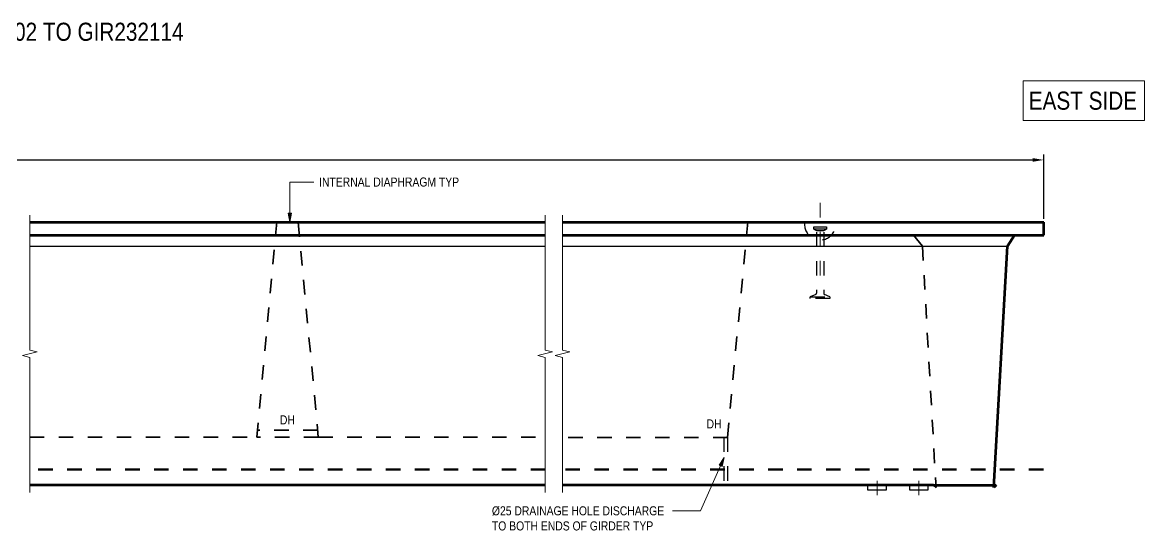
# Model space of a CAD drawing. Header units: metres. Extents: x 17.9 to 37.3, y 3.4 to 45.5.
# Drawn here: x 29.4 to 37.15, y 36.89 to 40.4 of the extents above; entities that cross this region are included whole.
import ezdxf

# ---------------------------------------------------------------- set-up
doc = ezdxf.new("R2010")
doc.units = ezdxf.units.M
doc.linetypes.add('JacobsCenter', pattern=[0.015, 0.009, -0.0015, 0.003, -0.0015])
doc.linetypes.add('JacobsDash', pattern=[0.0045, 0.003, -0.0015])
doc.layers.get('Defpoints').update_dxf_attribs({"color": 41})
for name, color, linetype, lineweight in [('A-ANNO-DIMS', 7, 'Continuous', 9), ('A-DETL', 7, 'Continuous', 13), ('A-DETL-GENF', 7, 'Continuous', 9), ('G-ANNO-TEXT', 7, 'Continuous', 9)]:
    doc.layers.add(name, color=color, linetype=linetype, lineweight=lineweight)
doc.styles.add('Arial Narrow', font='ARIALN.TTF', dxfattribs={"height": 0.0625})
doc.styles.add('Arial Narrow_1', font='ARIALN.TTF', dxfattribs={"height": 0.125})
doc.dimstyles.new('____ddd____', dxfattribs={"dimscale": 0.3048, "dimtxt": 0.063964, "dimasz": 0.246063, "dimexe": 0.123031, "dimexo": 0.082021, "dimgap": 0.04101, "dimtad": 1, "dimdec": 0, "dimlfac": 1000, "dimzin": 0, "dimdsep": 46, "dimtxsty": 'Arial Narrow', "dimsah": 1, "dimcen": 0.09, "dimaunit": 1, "dimadec": 4, "dimazin": 0, "dimtfac": 1, "dimtdec": 4, "dimtix": 1, "dimtmove": 0, "dimatfit": 3, "dimfxl": 1, "dimtvp": 1, "dimtolj": 1, "dimtzin": 0, "dimarcsym": 2})

# ---------------------------------------------------------------- blocks, each defined once
blk = doc.blocks.new('CS_DET_BreakLine_ViewScale - Std Break-5073518-DRG-2873091 - 1815 SUPER-T GIRDER_CONCRETE_PLAN AND ELEVATION')
at = {"layer": 'A-DETL-GENF'}
for p, q in [((0.8825, 0), (-0.05, 0)), ((0.895, 0.05), (0.8825, 0)), ((0.92, -0.05), (0.895, 0.05)), ((0.9325, 0), (0.92, -0.05)), ((1.865, 0), (0.9325, 0))]:
    blk.add_line(p, q, dxfattribs=at)
blk = doc.blocks.new('CS_DET_BreakLine_ViewScale - Std Break-V1-DRG-2873091 - 1815 SUPER-T GIRDER_CONCRETE_PLAN AND ELEVATION')
at = {"layer": 'A-DETL-GENF'}
for p, q in [((0.8825, 0), (-0.05, 0)), ((0.895, 0.05), (0.8825, 0)), ((0.92, -0.05), (0.895, 0.05)), ((0.9325, 0), (0.92, -0.05)), ((1.865, 0), (0.9325, 0))]:
    blk.add_line(p, q, dxfattribs=at)
blk = doc.blocks.new('DIMBLOCK1-DRG-2873091 - 1815 SUPER-T GIRDER_CONCRETE_PLAN AND ELEVATION')
at = {"layer": 'A-ANNO-DIMS', "color": 0, "lineweight": -2, "transparency": 16777216}
for p, q in [((18.6571, 39.0423), (18.6571, 39.4854)), ((18.7321, 39.4479), (36.3805, 39.4479)), ((36.4555, 39.0423), (36.4555, 39.4854))]:
    blk.add_line(p, q, dxfattribs=at)
at = {"layer": 'A-ANNO-DIMS', "color": 0, "transparency": 16777216}
for points in [[(18.7321, 39.4604), (18.7321, 39.4354), (18.6571, 39.4479)], [(36.3805, 39.4604), (36.3805, 39.4354), (36.4555, 39.4479)]]:
    blk.add_solid(points, dxfattribs=at)
at = {"layer": 'Defpoints', "color": 0, "transparency": 16777216}
for p in [(36.4555, 39.4479), (18.6571, 39.0173), (36.4555, 39.0173)]:
    blk.add_point(p, dxfattribs=at)
at = {"layer": 'A-ANNO-DIMS', "color": 0, "transparency": 16777216, "char_height": 0.0625, "width": 1.976196, "attachment_point": 5, "style": 'Arial Narrow'}
for s, insert in [('\\A1;APPLY STIFF BROOM FINISH TO TOP SURFACE', (27.5563, 39.4928)), ('\\A1;IN TRANSVERSE DIRECTION UNO', (27.5563, 39.4031))]:
    blk.add_mtext(s, dxfattribs=dict(at, insert=insert))

msp = doc.modelspace()

# ---------------------------------------------------------------- hatches: boundary and pattern name
at = {"layer": 'G-ANNO-TEXT'}
for points in [[(31.2497522, 39.0174756), (31.2607726, 39.0799756), (31.2387318, 39.0799756)], [(34.2501045, 37.3925506), (34.2145959, 37.3399498), (34.2347279, 37.3309774)]]:
    msp.add_hatch(color=256, dxfattribs=at).paths.add_polyline_path(points)

# ---------------------------------------------------------------- linework, layer by layer
at = {"layer": 'A-DETL', "linetype": 'JacobsCenter', "lineweight": 18}
for p, q in [((34.911528, 39.1507511), (34.911528, 38.5757511)), ((35.3045662, 37.1323391), (35.3045662, 37.2373391)), ((35.5938973, 37.1323391), (35.5938973, 37.2373391))]:
    msp.add_line(p, q, dxfattribs=at)
at = {"layer": 'A-DETL', "lineweight": 70}
for p, q in [((29.4550281, 39.0173391), (33.0135134, 39.0173391)), ((33.1334378, 39.0173391), (36.455469, 39.0173391)), ((36.455469, 38.9273395), (36.455469, 39.0173391)), ((29.4550281, 38.9273395), (33.0135134, 38.9273395)), ((33.1334378, 38.9273395), (36.455469, 38.9273395)), ((36.2529373, 38.9273395), (36.2045427, 38.8522666)), ((36.1110683, 37.1854015), (36.2045427, 38.8522666)), ((33.0135134, 37.2023391), (29.4550281, 37.2023391)), ((35.6950475, 37.2023391), (33.1334378, 37.2023391)), ((35.6950475, 37.2023391), (36.1280058, 37.2023391)), ((36.1280058, 37.2023391), (36.1110683, 37.1854015))]:
    msp.add_line(p, q, dxfattribs=at)
at = {"layer": 'A-DETL', "linetype": 'JacobsDash', "lineweight": 35}
for p, q in [((31.0216687, 37.5324965), (31.160675, 39.0173391)), ((31.3078665, 39.0173391), (31.4468578, 37.5326577)), ((34.272507, 37.5323391), (34.411528, 39.0173391)), ((35.5564618, 38.9273395), (35.6182989, 38.8522666)), ((35.6182989, 38.8522666), (35.7120697, 37.1853543)), ((31.4421769, 37.5826577), (31.0263646, 37.5826577)), ((29.4550281, 37.5325417), (31.0216729, 37.5325417)), ((31.4468536, 37.5327021), (31.0216687, 37.5324965)), ((31.4468578, 37.5326577), (33.0135134, 37.5326577)), ((34.272507, 37.5323391), (33.1334378, 37.5323391)), ((35.7120697, 37.1853543), (35.6950475, 37.2023391))]:
    msp.add_line(p, q, dxfattribs=at)
at = {"layer": 'A-DETL', "linetype": 'JacobsDash', "lineweight": 25}
for p, q in [((34.8674946, 38.9702856), (34.8674946, 38.9869887)), ((34.8674946, 38.9869887), (34.9555078, 38.9869887)), ((34.9555078, 38.9869887), (34.9555078, 38.9702856)), ((34.8674946, 38.9702985), (34.8864954, 38.9599859)), ((34.9555053, 38.9702856), (34.8674946, 38.9702856)), ((34.8864829, 38.9499859), (34.8864452, 38.5274112)), ((34.8864954, 38.9599859), (34.9365014, 38.9599859)), ((34.9365014, 38.9599859), (34.9555053, 38.9702856)), ((34.9365014, 38.9499859), (34.9365014, 38.5283377)), ((34.8815989, 38.5194711), (34.8439369, 38.5027229)), ((34.9789533, 38.502703), (34.9413012, 38.5194602)), ((34.8439354, 38.4919887), (34.8439354, 38.5027229)), ((34.9789533, 38.4919887), (34.8439354, 38.4919887)), ((34.8439369, 38.5027229), (34.9789533, 38.5027229)), ((34.9789533, 38.5027229), (34.9789533, 38.4919887)), ((34.247507, 37.5323391), (34.247507, 37.2021365)), ((34.272507, 37.5323391), (34.272507, 37.2021365))]:
    msp.add_line(p, q, dxfattribs=at)
at = {"layer": 'A-DETL', "lineweight": 25}
for p, q in [((29.4550281, 38.8522666), (33.0135134, 38.8522666)), ((33.1334378, 38.8522666), (36.2045427, 38.8522666)), ((35.2420662, 37.2023391), (35.3670662, 37.2023391)), ((35.2420662, 37.1673391), (35.2420662, 37.2023391)), ((35.3670662, 37.2023391), (35.3670662, 37.1673391)), ((35.5313973, 37.2023391), (35.6563973, 37.2023391)), ((35.5313973, 37.1673391), (35.5313973, 37.2023391)), ((35.6563973, 37.2023391), (35.6563973, 37.1673391)), ((35.3670662, 37.1673391), (35.2420662, 37.1673391)), ((35.6563973, 37.1673391), (35.5313973, 37.1673391))]:
    msp.add_line(p, q, dxfattribs=at)
at = {"layer": 'A-DETL', "color": 8, "linetype": 'JacobsDash', "lineweight": 50, "true_color": 0x808080}
for p, q in [((33.0135134, 37.3106937), (29.4550281, 37.3106937)), ((36.4533897, 37.3106937), (33.1334378, 37.3106937))]:
    msp.add_line(p, q, dxfattribs=at)
at = {"layer": 'A-DETL', "linetype": 'JacobsDash', "lineweight": 25}
for centre, major_axis, ratio, start_param, end_param in [((34.9115061, 39.0023394), (-0.1071559, 0.0000164), 0.999878632, 6.142879544, 9.565389591), ((34.8775161, 38.5274123), (-0.006314, 0.006314), 0.99995854, 2.831065415, 3.926880994), ((34.9453815, 38.5274023), (-0.006314, 0.006314), 0.999958627, 0.680466654, 1.881599861)]:
    msp.add_ellipse(centre, major_axis=major_axis, ratio=ratio, start_param=start_param, end_param=end_param, dxfattribs=at)
at = {"layer": 'G-ANNO-TEXT'}
for p, q in [((31.2497522, 39.2953254), (31.4148632, 39.2953254)), ((31.2497522, 39.0174756), (31.2497522, 39.2953254)), ((31.2607726, 39.0799756), (31.2387318, 39.0799756)), ((31.2387318, 39.0799756), (31.2497522, 39.0174756)), ((31.2497522, 39.0174756), (31.2607726, 39.0799756)), ((34.2501045, 37.3925506), (34.0863246, 37.0250682)), ((34.2501045, 37.3925506), (34.2145959, 37.3399498)), ((34.2347279, 37.3309774), (34.2501045, 37.3925506)), ((34.2145959, 37.3399498), (34.2347279, 37.3309774)), ((33.9293435, 37.0250682), (33.89186, 37.0250682)), ((34.0863246, 37.0250682), (33.9293435, 37.0250682))]:
    msp.add_line(p, q, dxfattribs=at)
at = {"layer": 'G-ANNO-TEXT', "lineweight": 18, "flags": 128}
msp.add_lwpolyline([(36.3147464, 39.9942676), (37.1519964, 39.9942676), (37.1519964, 39.7192676), (36.3147464, 39.7192676)], close=True, dxfattribs=at)

# ---------------------------------------------------------------- block references
at = {"layer": 'A-DETL-GENF'}
for name, p, rotation in [('CS_DET_BreakLine_ViewScale - Std Break-V1-DRG-2873091 - 1815 SUPER-T GIRDER_CONCRETE_PLAN AND ELEVATION', (29.4550281, 39.0173391), 270.0000000000002), ('CS_DET_BreakLine_ViewScale - Std Break-V1-DRG-2873091 - 1815 SUPER-T GIRDER_CONCRETE_PLAN AND ELEVATION', (33.0135134, 37.2023391), 89.99999999999979), ('CS_DET_BreakLine_ViewScale - Std Break-5073518-DRG-2873091 - 1815 SUPER-T GIRDER_CONCRETE_PLAN AND ELEVATION', (33.1334378, 39.0173391), 270.0000000000002)]:
    msp.add_blockref(name, p, dxfattribs=dict(at, rotation=rotation))

# ---------------------------------------------------------------- texts
at = {"layer": 'G-ANNO-TEXT', "attachment_point": 1, "bg_fill": 3, "box_fill_scale": 1, "bg_fill_color": 256, "bg_fill_transparency": 0}
for s, insert, char_height, style in [('PLAN -1815 DEEP SUPER-T GIRDER -INTERMEDIATE GIRDER GIR232102 TO GIR232114', (24.5093479, 40.3953949), 0.125, 'Arial Narrow_1'), ('DH', (34.1277146, 37.6563085), 0.0625, 'Arial Narrow')]:
    msp.add_mtext(s, dxfattribs=dict(at, insert=insert, char_height=char_height, style=style))

# ---------------------------------------------------------------- next in the draw order: texts
at = {"layer": 'G-ANNO-TEXT', "lineweight": 18, "insert": (36.3522464, 39.9197103), "char_height": 0.125, "attachment_point": 1, "style": 'Arial Narrow_1', "bg_fill": 3, "box_fill_scale": 1, "bg_fill_color": 256, "bg_fill_true_color": 13158600, "bg_fill_transparency": 0}
msp.add_mtext('EAST SIDE', dxfattribs=at)
at = {"layer": 'G-ANNO-TEXT', "char_height": 0.0625, "attachment_point": 1, "style": 'Arial Narrow', "bg_fill": 3, "box_fill_scale": 1, "bg_fill_color": 256, "bg_fill_transparency": 0}
for s, insert in [('INTERNAL DIAPHRAGM TYP', (31.4523632, 39.3265754)), ('DH', (31.1816891, 37.6842076)), ('Ø25 DRAINAGE HOLE DISCHARGE ', (32.6455449, 37.0563182))]:
    msp.add_mtext(s, dxfattribs=dict(at, insert=insert))

# ---------------------------------------------------------------- next in the draw order: texts
at = {"layer": 'G-ANNO-TEXT', "insert": (32.6455449, 36.9521385), "char_height": 0.0625, "attachment_point": 1, "style": 'Arial Narrow', "bg_fill": 3, "box_fill_scale": 1, "bg_fill_color": 256, "bg_fill_transparency": 0}
msp.add_mtext('TO BOTH ENDS OF GIRDER TYP', dxfattribs=at)

# ---------------------------------------------------------------- next in the draw order: dimensions: what is measured, and where the dimension line sits
at = {"layer": 'A-ANNO-DIMS'}
dim = msp.add_linear_dim(base=(36.455469, 39.4479391), p1=(18.6570739, 39.0173391), p2=(36.455469, 39.0173391), text='APPLY STIFF BROOM FINISH TO TOP SURFACE\\X IN TRANSVERSE DIRECTION UNO', dimstyle='____ddd____', override={"dimpost": '<>', "dimfxl": 17.798395}, dxfattribs=at)
dim.commit()
dim.dimension.update_dxf_attribs({"geometry": 'DIMBLOCK1-DRG-2873091 - 1815 SUPER-T GIRDER_CONCRETE_PLAN AND ELEVATION', "text_midpoint": (27.5562714, 39.4479391)})

doc.saveas('drawing.dxf')
